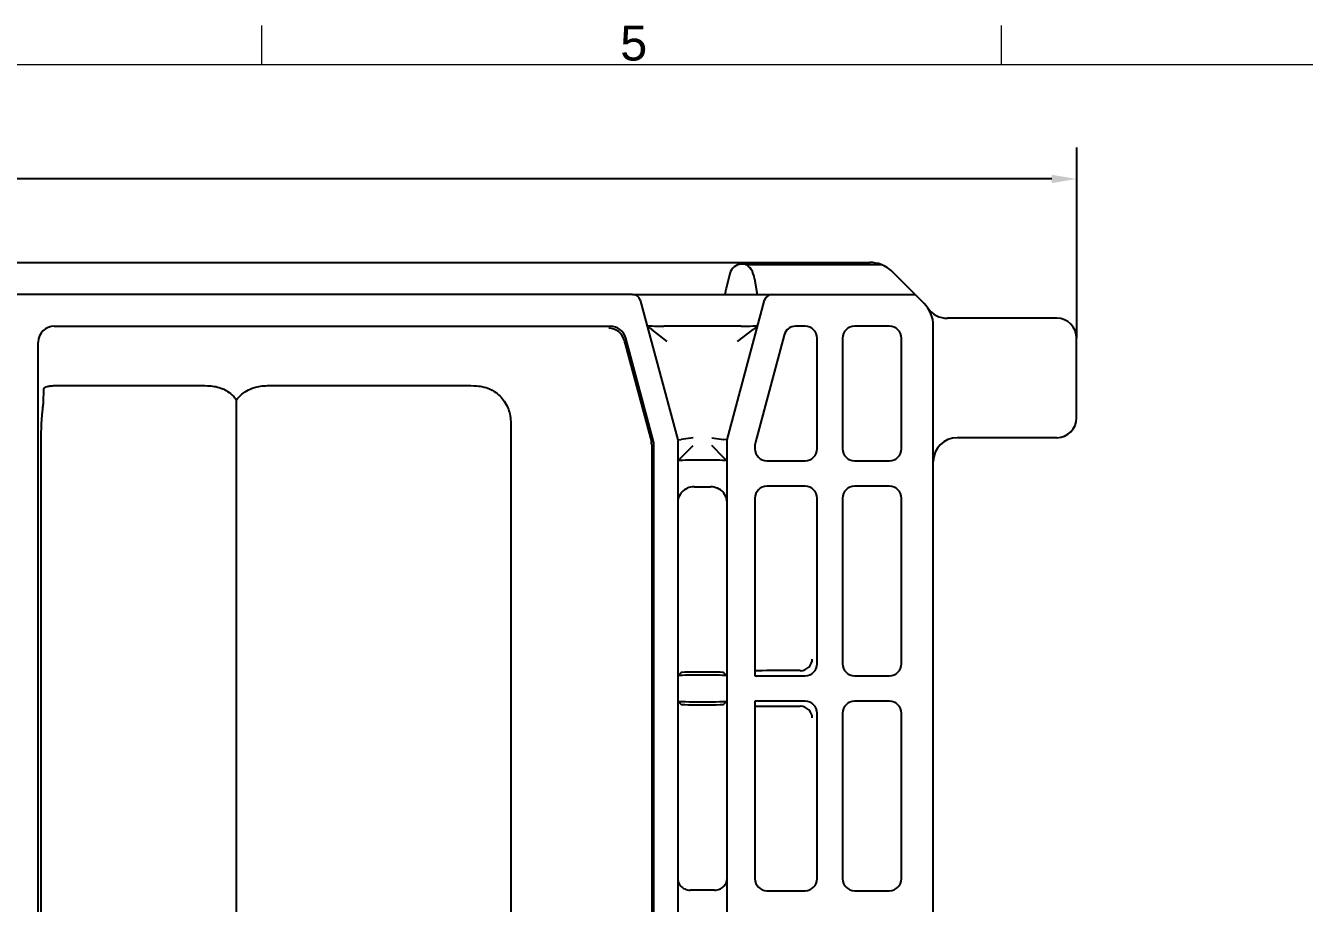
# Model space of a CAD drawing. Header units: millimetres. Extents: x 0 to 1486, y 0 to 1051.
# Drawn here: x 992.1 to 1152.7, y 920.9 to 1031.1 of the extents above; entities that cross this region are included whole.
import ezdxf

# ---------------------------------------------------------------- set-up
doc = ezdxf.new("R2010")
doc.units = ezdxf.units.MM
doc.header["$LTSCALE"] = 1.25
for name, color, linetype, lineweight, true_color in [('Bemaßungen(DIN)', 7, 'Continuous', 5, 0x262659), ('Sichtbare Kanten(DIN)', 7, 'Continuous', 25, 0x262659), ('Skizziergeometrie(DIN)', 7, 'Continuous', 9, 0x262659), ('Symbole(DIN)', 7, 'Continuous', 15, 0x262659)]:
    doc.layers.add(name, color=color, linetype=linetype, lineweight=lineweight, true_color=true_color)
doc.styles.add('Aktuell-DIN', font='arial.ttf')
doc.styles.add('Aktuell-DINGroßer Text', font='arial.ttf')
doc.dimstyles.new('STANDARD-DIN', dxfattribs={"dimscale": 1.25, "dimtxt": 5.25, "dimasz": 2.5, "dimexe": 3.175, "dimexo": 0, "dimgap": 0.8, "dimtad": 1, "dimrnd": 1e-08, "dimtxsty": 'Aktuell-DINGroßer Text', "dimcen": 0.09, "dimdle": 10, "dimclrd": 256, "dimclre": 256, "dimclrt": 256, "dimazin": 2, "dimtfac": 0.666667, "dimtmove": 0, "dimatfit": 3, "dimfxl": 1, "dimtolj": 1, "dimlwd": 25, "dimlwe": 25, "dimarcsym": 0})

# ---------------------------------------------------------------- blocks, each defined once
blk = doc.blocks.new('Ränder Standardrahmen')
at = {"layer": 'Skizziergeometrie(DIN)'}
for p, q in [((817.44, 821), (817.44, 824.9)), ((891.75, 821), (891.75, 824.9))]:
    blk.add_line(p, q, dxfattribs=at)
at = {"layer": 'Skizziergeometrie(DIN)', "flags": 128}
blk.add_lwpolyline([(20, 20), (20, 821), (1169, 821), (1169, 20), (20, 20)], dxfattribs=at)
at = {"layer": 'Symbole(DIN)', "color": 179, "true_color": 0x262659, "insert": (853.45, 821.34), "char_height": 3.5, "attachment_point": 7, "style": 'Aktuell-DIN'}
blk.add_mtext('5', dxfattribs=at)
blk = doc.blocks.new('*D89')
at = {"layer": 'Bemaßungen(DIN)', "color": 250, "linetype": 'Continuous', "lineweight": 25, "true_color": 0x3f3f3f, "transparency": 16777216}
for p, q in [((166.14, 991.86), (166.14, 1015.83)), ((1124.14, 991.86), (1124.14, 1015.83)), ((1121.01, 1011.86), (169.26, 1011.86))]:
    blk.add_line(p, q, dxfattribs=at)
at = {"layer": 'Bemaßungen(DIN)', "color": 250, "linetype": 'Continuous', "true_color": 0x3f3f3f, "transparency": 16777216}
for points in [[(169.26, 1012.38), (169.26, 1011.34), (166.14, 1011.86)], [(1121.01, 1012.38), (1121.01, 1011.34), (1124.14, 1011.86)]]:
    blk.add_solid(points, dxfattribs=at)
at = {"layer": 'Defpoints', "color": 0, "linetype": 'Continuous', "transparency": 16777216}
for p in [(166.14, 1011.86), (166.14, 991.86), (1124.14, 991.86)]:
    blk.add_point(p, dxfattribs=at)
at = {"layer": 'Bemaßungen(DIN)', "color": 179, "linetype": 'Continuous', "lineweight": 25, "true_color": 0x262659, "transparency": 16777216, "insert": (637.88, 1019.57), "char_height": 6.562, "attachment_point": 1, "style": 'Aktuell-DINGroßer Text'}
blk.add_mtext('\\A1;958', dxfattribs=at)

msp = doc.modelspace()

# ---------------------------------------------------------------- linework, layer by layer
at = {"layer": 'Sichtbare Kanten(DIN)'}
for p, q in [((192.095, 1001.364), (1098.181, 1001.364)), ((1082.237, 1001.151), (1082.039, 1001.151)), ((1082.559, 1001.114), (1099.573, 1001.114)), ((1080.59, 999.968), (1080.123, 998.114)), ((1083.686, 999.312), (1083.998, 997.364)), ((1103.838, 997.364), (1101.01, 1000.193)), ((1068.371, 997.364), (221.906, 997.364)), ((1068.371, 997.364), (1071.477, 997.364)), ((1071.477, 997.364), (1082.8, 997.364)), ((1082.8, 997.364), (1085.906, 997.364)), ((1085.906, 997.364), (1103.838, 997.364)), ((1103.838, 997.364), (1104.967, 996.236)), ((1069.337, 996.623), (1074.038, 979.077)), ((1080.238, 979.077), (1084.94, 996.623)), ((1121.638, 994.364), (1107.913, 994.364)), ((995.738, 993.364), (1065.57, 993.364)), ((1070.21, 993.364), (1070.774, 992.931)), ((1072.729, 991.432), (1070.774, 992.931)), ((1081.999, 993.377), (1072.277, 993.377)), ((1081.548, 991.432), (1083.502, 992.931)), ((1084.066, 993.364), (1083.502, 992.931)), ((1090.038, 993.364), (1088.841, 993.364)), ((1100.638, 993.364), (1096.239, 993.364)), ((1106.138, 871.263), (1106.138, 993.407)), ((993.738, 911.964), (993.738, 991.364)), ((1067.435, 991.12), (1070.725, 978.838)), ((1070.987, 978.873), (1067.501, 991.882)), ((1087.392, 992.252), (1083.789, 978.807)), ((1091.538, 977.964), (1091.538, 991.864)), ((1094.738, 991.864), (1094.738, 977.964)), ((1102.138, 977.965), (1102.138, 991.864)), ((1124.138, 981.864), (1124.138, 991.864)), ((1070.776, 978.45), (1070.776, 912.697)), ((1071.038, 911.964), (1071.038, 978.485)), ((1074.038, 979.077), (1074.471, 979.134)), ((1074.038, 979.077), (1074.038, 740.651)), ((1075.971, 979.331), (1074.471, 979.134)), ((1074.471, 976.868), (1075.971, 978.368)), ((1078.306, 979.331), (1079.805, 979.134)), ((1079.805, 976.868), (1078.306, 978.368)), ((1080.238, 979.077), (1079.805, 979.134)), ((1080.238, 740.651), (1080.238, 979.077)), ((1083.738, 978.419), (1083.738, 977.965)), ((1121.638, 979.364), (1109.138, 979.364)), ((1074.471, 976.868), (1074.042, 976.468)), ((1074.471, 976.868), (1074.471, 976.868)), ((1080.234, 976.468), (1079.805, 976.868)), ((1079.805, 976.868), (1079.805, 976.868)), ((1074.042, 976.468), (1074.038, 976.464)), ((1080.238, 976.464), (1080.234, 976.468)), ((1085.238, 976.464), (1090.039, 976.464)), ((1096.238, 976.464), (1100.638, 976.464)), ((1090.039, 973.264), (1085.238, 973.264)), ((1100.638, 973.264), (1096.238, 973.264)), ((1083.738, 971.764), (1083.738, 949.464)), ((1091.538, 950.964), (1091.538, 971.765)), ((1094.738, 971.765), (1094.738, 950.964)), ((1102.138, 950.965), (1102.138, 971.764)), ((1074.042, 971.261), (1074.042, 949.468)), ((1080.234, 949.468), (1080.234, 971.261)), ((1074.471, 949.868), (1074.042, 949.468)), ((1078.306, 949.904), (1075.971, 949.904)), ((1080.234, 949.468), (1079.805, 949.868)), ((1083.738, 949.464), (1090.039, 949.464)), ((1089.403, 950.1), (1085.238, 950.1)), ((1096.238, 949.464), (1100.638, 949.464)), ((1074.042, 946.26), (1074.471, 945.86)), ((1074.042, 946.26), (1074.042, 923.968)), ((1079.805, 945.86), (1080.234, 946.26)), ((1080.234, 923.968), (1080.234, 946.26)), ((1083.738, 946.264), (1083.738, 923.965)), ((1090.039, 946.264), (1083.738, 946.264)), ((1100.638, 946.264), (1096.238, 946.264)), ((1075.971, 945.824), (1078.306, 945.824)), ((1085.238, 945.629), (1089.403, 945.629)), ((1091.538, 923.964), (1091.538, 944.765)), ((1094.738, 944.765), (1094.738, 923.964)), ((1102.138, 923.965), (1102.138, 944.764)), ((1085.238, 922.464), (1090.039, 922.464)), ((1096.238, 922.464), (1100.638, 922.464))]:
    msp.add_line(p, q, dxfattribs=at)
for centre, radius, start, end in [((1098.181, 997.364), 4, 69.63587, 90), ((1098.181, 997.364), 4, 45, 69.63587), ((1068.371, 996.364), 1, 15, 90), ((1085.906, 996.364), 1, 90, 165), ((1102.138, 993.407), 4, 0, 45), ((1107.913, 997.364), 3, 214.42069, 270), ((1121.638, 991.864), 2.5, 0, 90), ((1088.841, 991.864), 1.5, 90, 165), ((1100.638, 991.864), 1.5, 0, 90), ((1121.638, 981.864), 2.5, 270, 0), ((1085.238, 978.419), 1.5, 165, 180), ((1109.138, 976.364), 3, 90, 180)]:
    msp.add_arc(centre, radius, start, end, dxfattribs=at)
for centre, major_axis, ratio, start_param, end_param in [((1082.039, 999.555), (0, 1.596), 0.9396926, 0, 1.3089969), ((1082.237, 999.555), (0, 1.596), 0.9396926, 6.066977, 6.2831853), ((1082.237, 998.663), (0, 2.51), 0.5976725, 4.9741884, 6.066977), ((1080.192, 998.114), (-0.19, -0.75), 0.0861395, 4.7342471, 6.3050435), ((995.739, 991.364), (-1.884, 0.673), 0.9996634, 5.0554645, 6.6260477), ((1065.382, 991.12), (-0.886, 1.798), 0.9890605, 4.5117199, 5.8206584), ((1065.569, 991.364), (1.218, 1.587), 0.9999395, 5.6287161, 6.9376546), ((1072.263, 993.43), (-2.071, 0), 0.0252925, 0.0067816, 1.577578), ((1082.013, 993.43), (2.071, 0), 0.0252925, 4.7056073, 6.2764037), ((1090.038, 991.864), (1.5, 0), 0.9997015, 0, 1.5707963), ((1096.239, 991.864), (-1.5, 0), 0.9997015, 4.712389, 6.2831853), ((1067.453, 991.12), (-0.536, 2), 0.0084295, 1.3154063, 1.5685375), ((1069.276, 978.45), (1.487, 0.196), 0.9999613, 6.1522906, 6.41408), ((1069.538, 978.485), (1.487, 0.196), 0.9999613, 6.1522906, 6.41408), ((1077.138, 976.464), (3.1, 0), 0.0244395, 0.0523599, 3.0892328), ((1085.238, 977.965), (0, -1.5), 0.9997015, 4.712389, 6.2831853), ((1090.038, 977.965), (1.061, -1.061), 0.9994032, 5.4980856, 7.068285), ((1096.239, 977.965), (-1.061, -1.061), 0.9994032, 5.4980856, 7.068285), ((1100.638, 977.965), (0, -1.5), 0.9997015, 0, 1.5707963), ((1085.238, 971.764), (0, 1.5), 0.9997015, 0, 1.5707963), ((1090.038, 971.764), (1.061, 1.061), 0.9994032, 5.4980856, 7.068285), ((1096.239, 971.764), (-1.061, 1.061), 0.9994032, 5.4980856, 7.068285), ((1100.638, 971.764), (0, 1.5), 0.9997015, 4.712389, 6.2831853), ((1077.138, 973.264), (-3.1, 0), 0.0244395, 1.2341599, 1.9074327), ((1089.439, 951.563), (1.393, 0.577), 0.9660345, 4.331758, 5.8781197), ((1090.038, 950.965), (1.061, -1.061), 0.9994032, 5.4980856, 7.068285), ((1096.239, 950.965), (-1.061, -1.061), 0.9994032, 5.4980856, 7.068285), ((1100.638, 950.965), (0, -1.5), 0.9997015, 0, 1.5707963), ((1077.138, 949.464), (3.1, 0), 0.0244395, 0.0523599, 3.0892328), ((1075.971, 949.867), (-1.5, 0), 0.0244395, 4.712389, 6.2570054), ((1078.306, 949.867), (-1.5, 0), 0.0244395, 3.1677726, 4.712389), ((1085.238, 950.063), (-1.5, 0), 0.0244395, 4.712389, 6.2831853), ((1089.402, 951.6), (1.061, -1.061), 0.9994032, 5.4980856, 5.5219233), ((1077.138, 946.264), (-3.1, 0), 0.0244395, 0.0523599, 3.0892328), ((1090.038, 944.764), (1.061, 1.061), 0.9994032, 5.4980856, 7.068285), ((1096.239, 944.764), (-1.061, 1.061), 0.9994032, 5.4980856, 7.068285), ((1100.638, 944.764), (0, 1.5), 0.9997015, 4.712389, 6.2831853), ((1075.971, 945.861), (1.5, 0), 0.0244395, 3.1677726, 4.712389), ((1078.306, 945.861), (1.5, 0), 0.0244395, 4.712389, 6.2570054), ((1085.238, 945.665), (1.5, 0), 0.0244395, 3.1415927, 4.712389), ((1089.402, 944.128), (1.061, 1.061), 0.9994032, 0.761262, 0.7850997), ((1089.439, 944.165), (-1.393, 0.577), 0.9660345, 3.5466583, 5.09302), ((1085.238, 923.965), (0, -1.5), 0.9997015, 4.712389, 6.2831853), ((1090.038, 923.965), (1.061, -1.061), 0.9994032, 5.4980856, 7.068285), ((1096.239, 923.965), (-1.061, -1.061), 0.9994032, 5.4980856, 7.068285), ((1100.638, 923.965), (0, -1.5), 0.9997015, 0, 1.5707963), ((1077.138, 922.464), (3.1, 0), 0.0244395, 1.0546897, 2.0869029)]:
    msp.add_ellipse(centre, major_axis=major_axis, ratio=ratio, start_param=start_param, end_param=end_param, dxfattribs=at)
for points, knots in [([(994.084, 912.31), (994.084, 912.636), (994.085, 913.019), (994.084, 916.126), (994.084, 918.619), (994.085, 922.14), (994.085, 923.89), (994.086, 929.262), (994.084, 931.529), (994.084, 935.128), (994.084, 935.254), (994.084, 937.625), (994.085, 938.054), (994.085, 939.723), (994.082, 940.241), (994.085, 941.717), (994.09, 942.281), (994.09, 943.963), (994.087, 944.755), (994.083, 946.59), (994.084, 947.079), (994.085, 949.203), (994.084, 950.593), (994.085, 953.646), (994.085, 955.309), (994.086, 961.193), (994.085, 965.357), (994.084, 968.444), (994.084, 970.642), (994.084, 975.729), (994.084, 976.327), (994.085, 977.707), (994.088, 978.359), (994.101, 979.545), (994.11, 980.04), (994.128, 980.739), (994.137, 981.036), (994.166, 981.562), (994.183, 981.784), (994.227, 982.226), (994.252, 982.438), (994.301, 982.963), (994.313, 983.114), (994.363, 983.609), (994.378, 983.613), (994.408, 984.493), (994.419, 985.066), (994.436, 985.436)], [0.0950909, 0.0950909, 0.0950909, 0.0950909, 0.2036869, 0.2036869, 0.6448295, 0.6448295, 0.8266942, 0.8266942, 1.3502312, 1.3502312, 1.7314767, 1.7314767, 1.9462611, 1.9462611, 2.3409426, 2.3409426, 2.7347873, 2.7347873, 3.0746062, 3.0746062, 3.3389297, 3.3389297, 3.8385028, 3.8385028, 4.4364445, 4.4364445, 5.9540665, 5.9540665, 9.6998185, 9.6998185, 14.6246333, 14.6246333, 21.8485264, 21.8485264, 27.6622443, 27.6622443, 31.9947826, 31.9947826, 35.9737627, 35.9737627, 39.0235428, 39.0235428, 41.1791126, 41.1791126, 45.6824318, 45.6824318, 48.7593739, 48.7593739, 48.7593739, 48.7593739]), ([(994.436, 985.436), (994.438, 985.487), (994.449, 985.532), (994.484, 985.597), (994.501, 985.62), (994.54, 985.66), (994.562, 985.677), (994.619, 985.714), (994.655, 985.732), (994.777, 985.781), (994.875, 985.807), (995.111, 985.851), (995.251, 985.868), (995.572, 985.895), (995.753, 985.903), (995.935, 985.904)], [0, 0, 0, 0, 0.03211417, 0.03211417, 0.0517949, 0.0517949, 0.06960267, 0.06960267, 0.09221803, 0.09221803, 0.13612978, 0.13612978, 0.18469212, 0.18469212, 0.23947416, 0.23947416, 0.23947416, 0.23947416]), ([(995.935, 985.904), (997.124, 985.91), (998.66, 985.924), (1005.411, 985.939), (1007.843, 985.894), (1013.621, 985.905), (1014.542, 985.929), (1015.693, 985.843), (1016.291, 985.761), (1017.203, 985.366), (1017.74, 985.092), (1018.416, 984.389), (1018.53, 984.256), (1018.634, 984.119)], [0.0478915, 0.0478915, 0.0478915, 0.0478915, 0.3752157, 0.3752157, 1.1098406, 1.1098406, 1.5963381, 1.5963381, 1.9076345, 1.9076345, 2.0575832, 2.0575832, 2.0912249, 2.0912249, 2.0912249, 2.0912249]), ([(1018.634, 984.119), (1018.972, 984.56), (1019.361, 984.896), (1020.275, 985.5), (1020.795, 985.673), (1021.802, 985.893), (1022.361, 985.905), (1024.091, 985.912), (1027.034, 985.896), (1030.195, 985.906), (1031.445, 985.924), (1038.542, 985.936), (1042.393, 985.895), (1048.361, 985.911), (1048.928, 985.886), (1050.195, 985.643), (1050.702, 985.369), (1051.514, 984.841), (1051.938, 984.407), (1052.642, 983.401), (1052.839, 982.844), (1053.081, 981.727), (1053.09, 981.096), (1053.073, 977.079), (1053.079, 973.84), (1053.088, 966.343), (1053.09, 964.513), (1053.081, 952.281), (1053.087, 947.513), (1053.085, 932.716), (1053.084, 922.689), (1053.086, 912.661)], [2.8113056, 2.8113056, 2.8113056, 2.8113056, 3.7203883, 3.7203883, 5.0632026, 5.0632026, 6.8925603, 6.8925603, 10.1275117, 10.1275117, 12.3631513, 12.3631513, 15.016801, 15.016801, 16.4741477, 16.4741477, 18.5980263, 18.5980263, 22.184608, 22.184608, 26.7430579, 26.7430579, 32.6392345, 32.6392345, 57.1940848, 57.1940848, 89.4798523, 89.4798523, 110.1081981, 110.1081981, 153.4867852, 153.4867852, 153.4867852, 153.4867852]), ([(1018.64, 911.144), (1018.64, 911.515), (1018.64, 911.899), (1018.642, 917.253), (1018.641, 922.208), (1018.643, 936.549), (1018.643, 942.459), (1018.633, 949.517), (1018.632, 950.32), (1018.638, 954.433), (1018.649, 956.014), (1018.642, 959.91), (1018.624, 960.706), (1018.644, 964.362), (1018.633, 966.047), (1018.633, 968.633), (1018.645, 969.315), (1018.644, 970.91), (1018.633, 971.566), (1018.637, 973.191), (1018.642, 973.685), (1018.641, 975.27), (1018.637, 976.134), (1018.64, 977.742), (1018.641, 978.335), (1018.645, 979.769), (1018.642, 980.078), (1018.635, 980.968), (1018.632, 981.423), (1018.634, 982.094), (1018.636, 982.329), (1018.639, 982.777), (1018.64, 982.988), (1018.637, 983.525), (1018.633, 983.753), (1018.633, 983.992), (1018.634, 984.055), (1018.634, 984.119)], [12.2755907, 12.2755907, 12.2755907, 12.2755907, 12.3506047, 12.3506047, 13.284413, 13.284413, 15.0528785, 15.0528785, 15.9454871, 15.9454871, 17.3559691, 17.3559691, 18.882321, 18.882321, 20.1857318, 20.1857318, 20.8841958, 20.8841958, 21.4896301, 21.4896301, 22.0929363, 22.0929363, 23.0927866, 23.0927866, 24.1339654, 24.1339654, 24.6589324, 24.6589324, 25.4035521, 25.4035521, 25.8247494, 25.8247494, 26.2472556, 26.2472556, 27.0246474, 27.0246474, 27.2754192, 27.2754192, 27.2754192, 27.2754192]), ([(1076.114, 973.193), (1075.801, 973.195), (1075.496, 973.125), (1074.973, 972.888), (1074.755, 972.723), (1074.385, 972.336), (1074.238, 972.081), (1074.115, 971.744), (1074.088, 971.635), (1074.062, 971.493), (1074.056, 971.448), (1074.049, 971.386), (1074.047, 971.366), (1074.045, 971.334), (1074.044, 971.324), (1074.043, 971.305), (1074.043, 971.299), (1074.043, 971.283), (1074.042, 971.274), (1074.042, 971.261)], [0.30521673, 0.30521673, 0.30521673, 0.30521673, 0.40484668, 0.40484668, 0.50461344, 0.50461344, 0.63176121, 0.63176121, 0.6953351, 0.6953351, 0.72712205, 0.72712205, 0.74301552, 0.74301552, 0.75096226, 0.75096226, 0.75493562, 0.75493562, 0.75890899, 0.75890899, 0.75890899, 0.75890899]), ([(1080.234, 971.261), (1080.234, 971.274), (1080.234, 971.283), (1080.233, 971.298), (1080.233, 971.305), (1080.232, 971.323), (1080.232, 971.334), (1080.229, 971.365), (1080.228, 971.385), (1080.221, 971.447), (1080.215, 971.491), (1080.189, 971.632), (1080.162, 971.74), (1080.041, 972.074), (1079.898, 972.328), (1079.53, 972.716), (1079.312, 972.883), (1078.786, 973.123), (1078.479, 973.195), (1078.162, 973.193)], [0.76356579, 0.76356579, 0.76356579, 0.76356579, 0.76750195, 0.76750195, 0.77143811, 0.77143811, 0.77931043, 0.77931043, 0.79505507, 0.79505507, 0.82654436, 0.82654436, 0.88952292, 0.88952292, 1.01548005, 1.01548005, 1.11621677, 1.11621677, 1.21681669, 1.21681669, 1.21681669, 1.21681669]), ([(1074.042, 923.968), (1074.042, 923.961), (1074.043, 923.956), (1074.043, 923.948), (1074.043, 923.944), (1074.043, 923.933), (1074.043, 923.927), (1074.044, 923.91), (1074.045, 923.899), (1074.048, 923.864), (1074.051, 923.84), (1074.063, 923.762), (1074.075, 923.703), (1074.144, 923.447), (1074.265, 923.218), (1074.542, 922.911), (1074.708, 922.777), (1075.116, 922.585), (1075.357, 922.527), (1075.608, 922.53)], [0, 0, 0, 0, 0.00185724, 0.00185724, 0.00371448, 0.00371448, 0.00742895, 0.00742895, 0.01485791, 0.01485791, 0.02971581, 0.02971581, 0.05943162, 0.05943162, 0.16824656, 0.16824656, 0.25513709, 0.25513709, 0.34191563, 0.34191563, 0.34191563, 0.34191563]), ([(1078.668, 922.53), (1078.887, 922.527), (1079.103, 922.571), (1079.476, 922.724), (1079.634, 922.832), (1079.948, 923.121), (1080.1, 923.37), (1080.191, 923.657), (1080.208, 923.728), (1080.223, 923.82), (1080.226, 923.849), (1080.23, 923.889), (1080.231, 923.902), (1080.233, 923.922), (1080.233, 923.929), (1080.233, 923.94), (1080.234, 923.945), (1080.234, 923.954), (1080.234, 923.96), (1080.234, 923.968)], [-0.3438759, -0.3438759, -0.3438759, -0.3438759, -0.2682704, -0.2682704, -0.19255291, -0.19255291, -0.07203577, -0.07203577, -0.03601788, -0.03601788, -0.01800894, -0.01800894, -0.00900447, -0.00900447, -0.00450224, -0.00450224, -0.00225112, -0.00225112, 0, 0, 0, 0])]:
    msp.add_open_spline(points, degree=3, knots=knots, dxfattribs=at)

# ---------------------------------------------------------------- block references
at = {"xscale": 1.25, "yscale": 1.25, "zscale": 1.25}
msp.add_blockref('Ränder Standardrahmen', (0, 0), dxfattribs=at)

# ---------------------------------------------------------------- dimensions: what is measured, and where the dimension line sits
at = {"layer": 'Bemaßungen(DIN)', "color": 250, "linetype": 'Continuous', "lineweight": 25, "true_color": 0x3f3f3f}
dim = msp.add_linear_dim(base=(166.138, 1011.864), p1=(1124.138, 991.864), p2=(166.138, 991.864), angle=180, dimstyle='STANDARD-DIN', override={"dimgap": 0.8, "dimdec": 2, "dimtol": 0, "dimlim": 0, "dimtp": 0, "dimtm": 0, "dimtdec": 2, "dimtofl": 0, "dimatfit": 1}, dxfattribs=at)
dim.commit()
dim.dimension.update_dxf_attribs({"geometry": '*D89', "text_midpoint": (645.138, 1011.864), "dimtype": 160})

doc.saveas('drawing.dxf')
